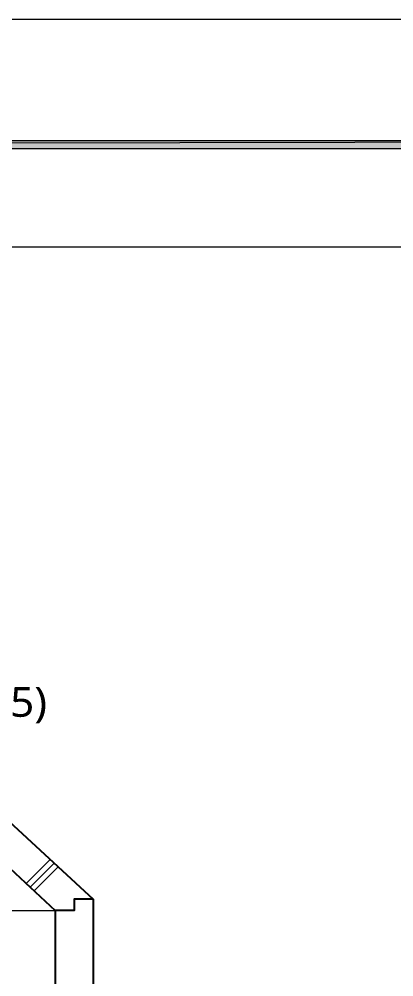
# Model space of a CAD drawing. Header units: millimetres. Extents: x 0 to 420, y 0 to 297.
# Drawn here: x 272.8 to 305.6, y 213 to 297 of the extents above; entities that cross this region are included whole.
import ezdxf
from ezdxf.enums import TextEntityAlignment as Align

# ---------------------------------------------------------------- set-up
doc = ezdxf.new("R2010")
doc.units = ezdxf.units.MM
doc.styles.add('kst32b', font='NotoSansJP-Variable.ttf')

msp = doc.modelspace()

# ---------------------------------------------------------------- hatches: boundary and pattern name
h = msp.add_hatch(color=7)
h.paths.add_polyline_path([(394.166, 285.623), (394.166, 286.321), (26.183, 285.623), (394.166, 285.623)])
h.paths.add_polyline_path([(394.166, 286.321), (26.183, 285.623), (26.183, 286.321), (394.166, 286.321)])

# ---------------------------------------------------------------- linework, layer by layer
at = {"lineweight": 13}
msp.add_lwpolyline([(0.191, 0), (0.191, 296.968), (420.158, 296.968), (420.158, 0)], close=True, dxfattribs=at)
at = {"lineweight": 0}
for points in [[(394.166, 285.623), (394.166, 286.321), (26.183, 285.623)], [(394.166, 286.321), (26.183, 285.623), (26.183, 286.321)]]:
    msp.add_lwpolyline(points, close=True, dxfattribs=at)
at = {"lineweight": 13}
for points in [[(394.166, 276.987), (26.183, 276.987)], [(273.452, 221.255), (275.527, 223.329)], [(275.865, 223.012), (273.791, 220.938)], [(276.225, 222.695), (274.129, 220.599)], [(235.966, 218.863), (275.95, 218.863)]]:
    msp.add_lwpolyline(points, dxfattribs=at)
at = {"lineweight": 25}
for points in [[(268.796, 244.517), (268.796, 229.531), (279.294, 219.858)], [(266.298, 227.859), (275.95, 218.863)], [(279.294, 219.858), (277.622, 219.858), (277.622, 218.863), (275.95, 218.863)], [(279.294, 219.858), (279.294, 183.515)], [(275.95, 218.863), (275.95, 182.52)]]:
    msp.add_lwpolyline(points, dxfattribs=at)

# ---------------------------------------------------------------- texts
at = {"style": 'kst32b'}
msp.add_text('(75)', height=2.5989, dxfattribs=at).set_placement((268.753, 235.839), (275.25, 235.839), align=Align.FIT)

doc.saveas('drawing.dxf')
